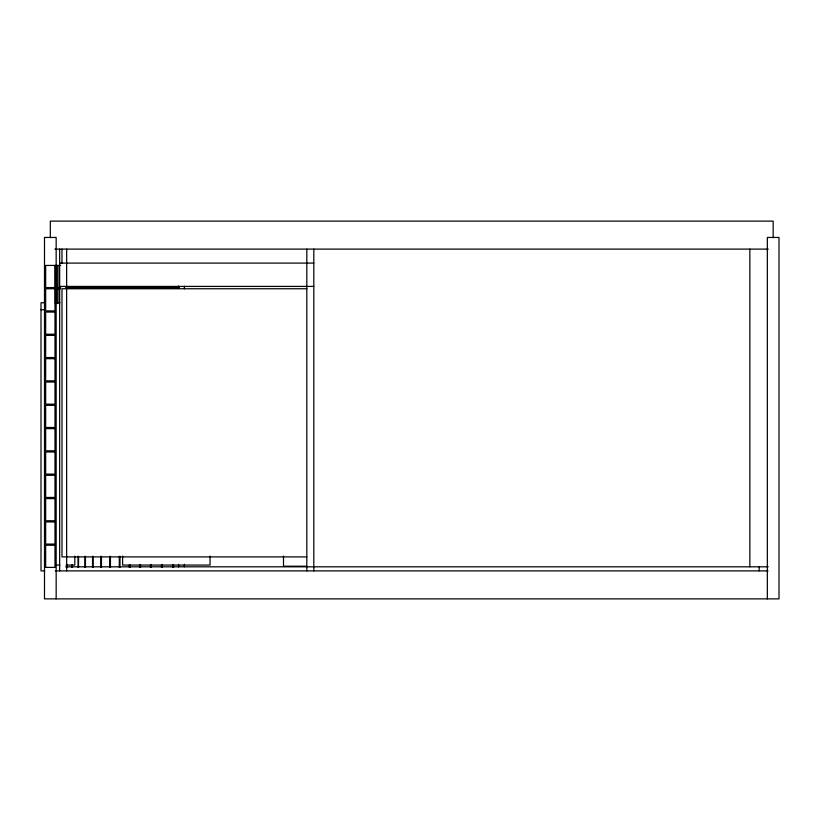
<?xml version="1.0" encoding="UTF-8"?>
<svg xmlns="http://www.w3.org/2000/svg" width="820" height="820" viewBox="0 0 820 820"><rect width="100%" height="100%" fill="white"/><g stroke="black" fill="none" stroke-linecap="round" stroke-linejoin="round"><path stroke-width="1.23" d="M54.899 249.106L768.258 249.106M59.655 263.097L313.814 263.097M60.69 265.434L45.664 265.434L45.664 287.584L60.69 287.584M59.655 286.416L313.814 286.416M65.692 287.584L172.712 287.584M173.112 287.584L179.344 287.584M60.69 288.753L45.664 288.753L45.664 310.903L54.991 310.903L54.991 288.753M306.823 288.753L61.982 288.753L61.982 556.903L306.823 556.903M44.731 302.744L41 302.744L41 570.894L44.731 570.894M55.924 302.744L59.891 302.744M41 309.734L44.731 309.734M56.16 565.062L59.891 565.062M66.102 565.062L74.815 565.062L74.815 556.103M306.536 566.23L283.505 566.23L283.505 556.073M65.6 566.815L768.258 566.815M55.442 570.894L768.053 570.894M773.168 237.667L773.168 221.123L50.328 221.123L50.328 237.667M767.346 598.877L767.346 237.451L779 237.451L779 598.877L44.495 598.877L44.495 237.451L56.16 237.451L56.16 598.877M759.176 566.815L759.176 570.894M749.849 249.106L749.849 566.815M313.814 249.106L313.814 570.894M306.823 249.106L306.823 570.894M210.053 556.103L210.053 565.062L122.61 565.062L122.61 556.103M184.408 286.262L184.408 288.824M184.408 564.252L184.408 566.815M178.575 285.985L178.575 288.537M178.575 564.385L178.575 566.948M173.512 564.929L173.512 567.389M173.112 564.929L173.112 567.389M172.712 564.929L172.712 567.389M162.309 564.929L162.309 567.389M161.519 564.929L161.519 567.389M151.269 564.929L151.269 567.389M150.49 564.929L150.49 567.389M140.486 564.929L140.486 567.389M139.728 564.929L139.728 567.389M130.031 564.929L130.031 567.389M129.304 564.929L129.304 567.389M119.997 556.319L119.997 567.389M119.289 556.319L119.289 567.389M110.444 556.319L110.444 567.389M109.788 556.319L109.788 567.389M101.454 556.319L101.454 567.389M100.839 556.319L100.839 567.389M93.101 556.319L93.101 567.389M92.537 556.319L92.537 567.389M85.444 556.319L85.444 567.389M84.931 556.319L84.931 567.389M78.535 556.319L78.535 567.389M78.074 556.319L78.074 567.389M72.437 564.929L72.437 567.389M72.037 564.929L72.037 567.389M67.189 564.929L67.189 567.389M66.85 564.929L66.85 567.389M66.645 249.106L66.645 570.894M61.982 249.106L61.982 263.097M59.655 249.106L59.655 570.894M59.399 265.434L59.399 287.584M59.399 288.753L59.399 303.513M59.194 265.434L59.194 287.584M59.194 288.753L59.194 303.513M56.918 265.434L56.918 287.584M56.918 288.753L56.918 303.513M56.785 265.434L56.785 287.584M56.785 288.753L56.785 303.513M55.411 265.434L55.411 287.584M55.411 288.753L55.411 303.513M54.991 265.434L54.991 287.584M54.991 312.061L45.664 312.061L45.664 334.222L54.991 334.222L54.991 312.061M54.991 335.38L45.664 335.38L45.664 357.54L54.991 357.54L54.991 335.38M54.991 358.699L45.664 358.699L45.664 380.849L54.991 380.849L54.991 358.699M54.991 382.017L45.664 382.017L45.664 404.168L54.991 404.168L54.991 382.017M54.991 405.336L45.664 405.336L45.664 427.486L54.991 427.486L54.991 405.336M54.991 428.655L45.664 428.655L45.664 450.805L54.991 450.805L54.991 428.655M54.991 451.974L45.664 451.974L45.664 474.124L54.991 474.124L54.991 451.974M54.991 475.292L45.664 475.292L45.664 497.443L54.991 497.443L54.991 475.292M54.991 498.611L45.664 498.611L45.664 520.761L54.991 520.761L54.991 498.611M54.991 521.92L45.664 521.92L45.664 544.08L54.991 544.08L54.991 521.92M54.991 545.239L45.664 545.239L45.664 567.389L54.991 567.389L54.991 545.239"/></g></svg>
